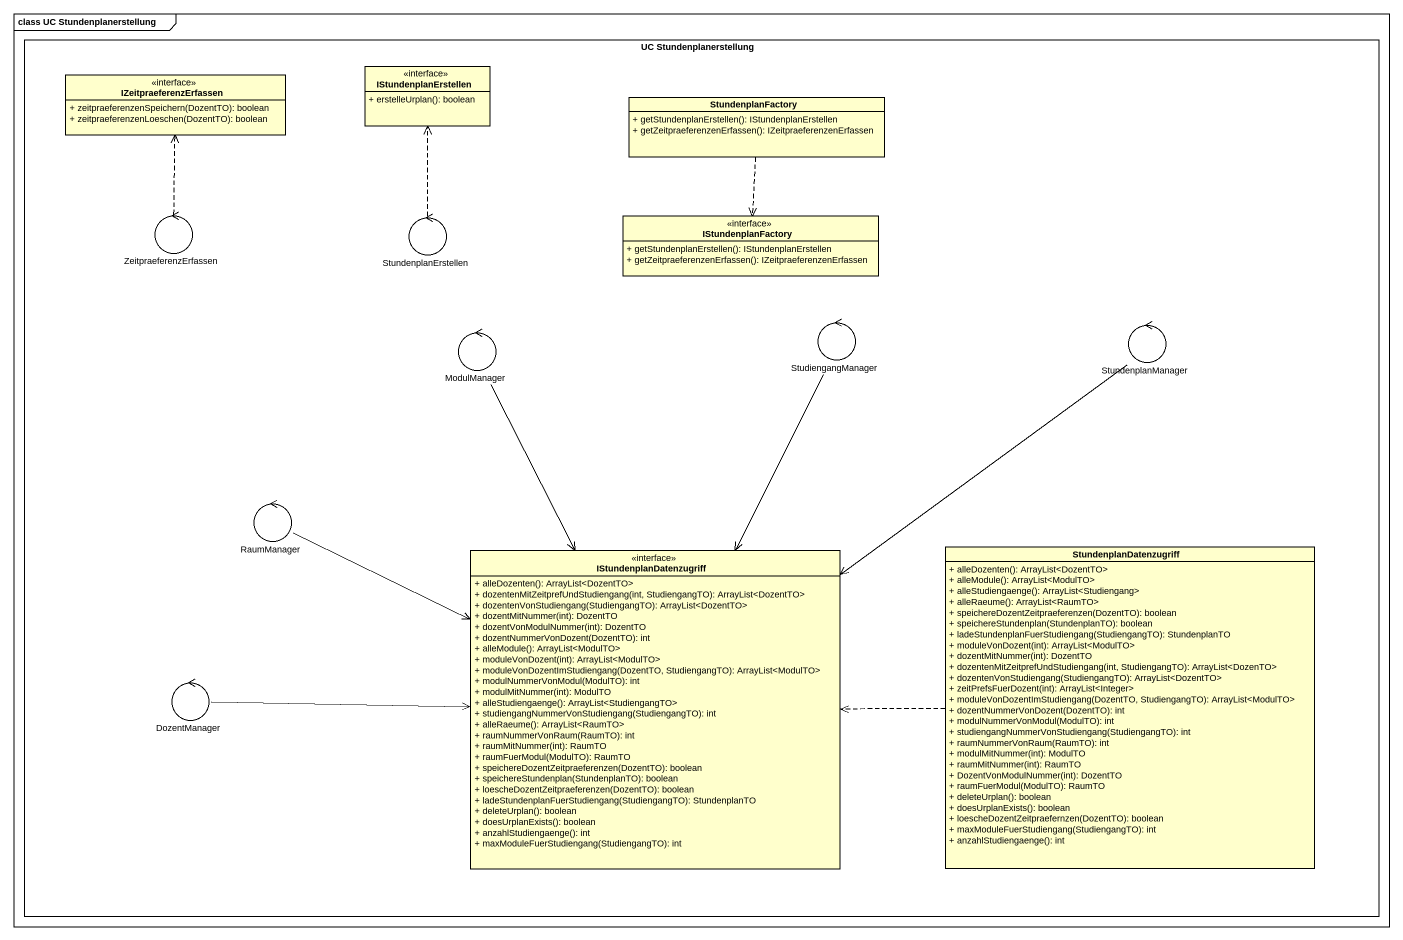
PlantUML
@startuml
mainframe class UC Stundenplanerstellung
allowmixing
hide circle
hide empty members
skinparam classAttributeIconSize 0
rectangle "UC Stundenplanerstellung" as UC_Stundenplanerstellung {
  class IStundenplanErstellen <<interface>> {
    + erstelleUrplan(): boolean
  }
  class IZeitpraeferenzErfassen <<interface>> {
    + zeitpraeferenzenSpeichern(DozentTO): boolean
    + zeitpraeferenzenLoeschen(DozentTO): boolean
  }
  class StundenplanFactory {
    + getStundenplanErstellen(): IStundenplanErstellen
    + getZeitpraeferenzenErfassen(): IZeitpraeferenzenErfassen
  }
  control ZeitpraeferenzErfassen
  control StundenplanErstellen
  class IStundenplanFactory <<interface>> {
    + getStundenplanErstellen(): IStundenplanErstellen
    + getZeitpraeferenzenErfassen(): IZeitpraeferenzenErfassen
  }
  control ModulManager
  control StudiengangManager
  control StundenplanManager
  control RaumManager
  class IStundenplanDatenzugriff <<interface>> {
    + alleDozenten(): ArrayList<DozentTO>
    + dozentenMitZeitprefUndStudiengang(int, StudiengangTO): ArrayList<DozentTO>
    + dozentenVonStudiengang(StudiengangTO): ArrayList<DozentTO>
    + dozentMitNummer(int): DozentTO
    + dozentVonModulNummer(int): DozentTO
    + dozentNummerVonDozent(DozentTO): int
    + alleModule(): ArrayList<ModulTO>
    + moduleVonDozent(int): ArrayList<ModulTO>
    + moduleVonDozentImStudiengang(DozentTO, StudiengangTO): ArrayList<ModulTO>
    + modulNummerVonModul(ModulTO): int
    + modulMitNummer(int): ModulTO
    + alleStudiengaenge(): ArrayList<StudiengangTO>
    + studiengangNummerVonStudiengang(StudiengangTO): int
    + alleRaeume(): ArrayList<RaumTO>
    + raumNummerVonRaum(RaumTO): int
    + raumMitNummer(int): RaumTO
    + raumFuerModul(ModulTO): RaumTO
    + speichereDozentZeitpraeferenzen(DozentTO): boolean
    + speichereStundenplan(StundenplanTO): boolean
    + loescheDozentZeitpraeferenzen(DozentTO): boolean
    + ladeStundenplanFuerStudiengang(StudiengangTO): StundenplanTO
    + deleteUrplan(): boolean
    + doesUrplanExists(): boolean
    + anzahlStudiengaenge(): int
    + maxModuleFuerStudiengang(StudiengangTO): int
  }
  class StundenplanDatenzugriff {
    + alleDozenten(): ArrayList<DozentTO>
    + alleModule(): ArrayList<ModulTO>
    + alleStudiengaenge(): ArrayList<Studiengang>
    + alleRaeume(): ArrayList<RaumTO>
    + speichereDozentZeitpraeferenzen(DozentTO): boolean
    + speichereStundenplan(StundenplanTO): boolean
    + ladeStundenplanFuerStudiengang(StudiengangTO): StundenplanTO
    + moduleVonDozent(int): ArrayList<ModulTO>
    + dozentMitNummer(int): DozentTO
    + dozentenMitZeitprefUndStudiengang(int, StudiengangTO): ArrayList<DozenTO>
    + dozentenVonStudiengang(StudiengangTO): ArrayList<DozentTO>
    + zeitPrefsFuerDozent(int): ArrayList<Integer>
    + moduleVonDozentImStudiengang(DozentTO, StudiengangTO): ArrayList<ModulTO>
    + dozentNummerVonDozent(DozentTO): int
    + modulNummerVonModul(ModulTO): int
    + studiengangNummerVonStudiengang(StudiengangTO): int
    + raumNummerVonRaum(RaumTO): int
    + modulMitNummer(int): ModulTO
    + raumMitNummer(int): RaumTO
    + DozentVonModulNummer(int): DozentTO
    + raumFuerModul(ModulTO): RaumTO
    + deleteUrplan(): boolean
    + doesUrplanExists(): boolean
    + loescheDozentZeitpraefernzen(DozentTO): boolean
    + maxModuleFuerStudiengang(StudiengangTO): int
    + anzahlStudiengaenge(): int
  }
  control DozentManager
}
StundenplanFactory ..> IStundenplanFactory
ZeitpraeferenzErfassen .up.> IZeitpraeferenzErfassen
StundenplanErstellen .up.> IStundenplanErstellen
ModulManager --> IStundenplanDatenzugriff
StudiengangManager --> IStundenplanDatenzugriff
StundenplanManager --> IStundenplanDatenzugriff
RaumManager -right-> IStundenplanDatenzugriff
StundenplanDatenzugriff .left.> IStundenplanDatenzugriff
DozentManager -right-> IStundenplanDatenzugriff
@enduml
